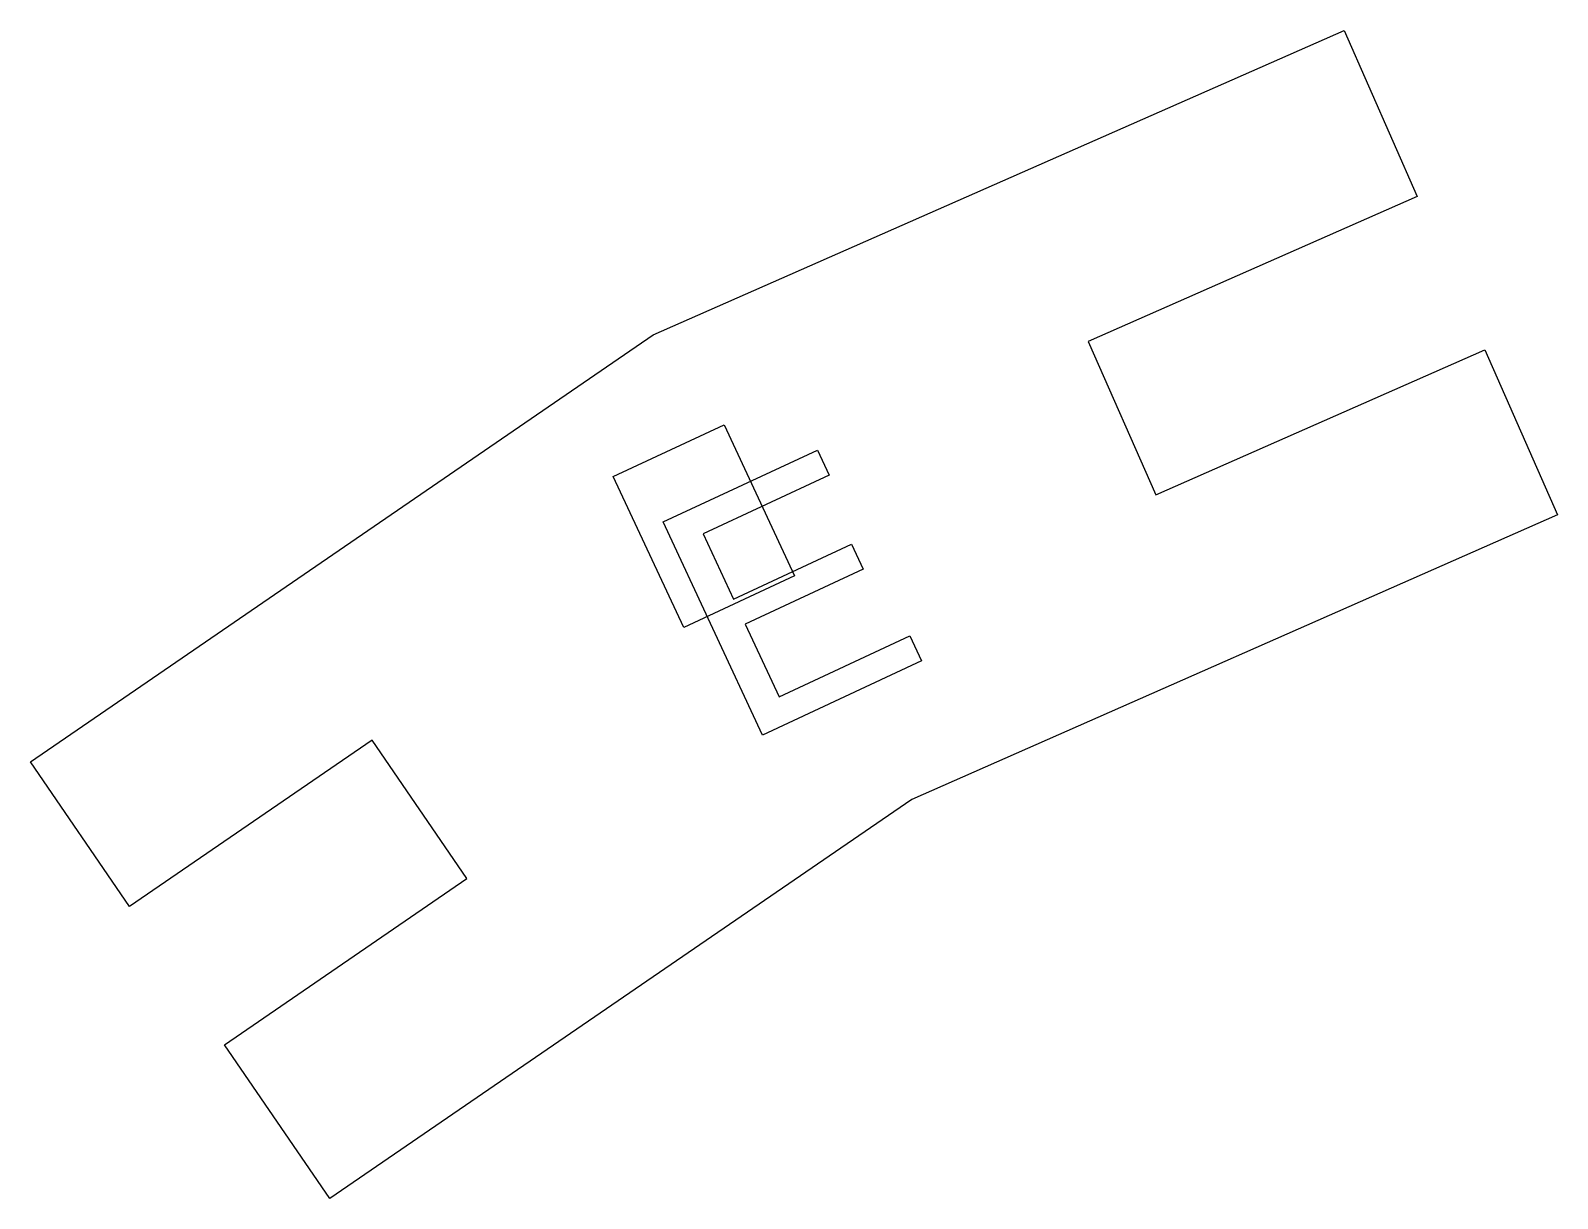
# Model space of a CAD drawing. Header units: millimetres. Extents: x -65.9 to -40, y 115.2 to 135.1.
import ezdxf

# ---------------------------------------------------------------- set-up
doc = ezdxf.new("R2010")
doc.units = ezdxf.units.MM
doc.layers.get('0').update_dxf_attribs({"linetype": 'CONTINUOUS'})

msp = doc.modelspace()

# ---------------------------------------------------------------- linework, layer by layer
for p, q in [((-55.164, 126.699), (-52.542, 127.921)), ((-52.542, 127.921), (-52.343, 127.493)), ((-52.343, 127.493), (-54.485, 126.495)), ((-53.473, 123.074), (-55.164, 126.699)), ((-54.485, 126.495), (-53.967, 125.385)), ((-53.967, 125.385), (-51.961, 126.32)), ((-51.961, 126.32), (-51.763, 125.894)), ((-51.763, 125.894), (-53.768, 124.959)), ((-53.768, 124.959), (-53.193, 123.725)), ((-53.193, 123.725), (-50.967, 124.763)), ((-50.967, 124.763), (-50.768, 124.335)), ((-50.768, 124.335), (-53.473, 123.074))]:
    msp.add_line(p, q)
for points in [[(-58.502, 120.636), (-60.114, 122.986), (-64.238, 120.159), (-65.923, 122.617), (-55.333, 129.878), (-43.582, 135.053), (-42.339, 132.23), (-47.935, 129.766), (-46.786, 127.157), (-41.19, 129.622), (-39.955, 126.817), (-50.937, 121.98), (-60.834, 115.194), (-62.626, 117.808)], [(-52.93, 125.783), (-54.815, 124.905), (-56.012, 127.472), (-54.127, 128.35)]]:
    msp.add_lwpolyline(points, close=True)

doc.saveas('drawing.dxf')
